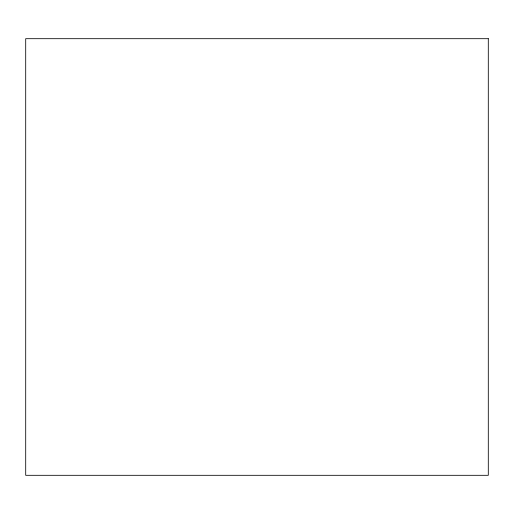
<?xml version="1.0" encoding="UTF-8"?>
<svg xmlns="http://www.w3.org/2000/svg" width="514" height="514" viewBox="0 0 514 514"><rect width="100%" height="100%" fill="white"/><g stroke="black" fill="none" stroke-linecap="round" stroke-linejoin="round"><path stroke-width="0.77" d="M488.3 38.691L25.7 38.691L25.7 475.309L488.3 475.309L488.3 38.691"/></g></svg>
